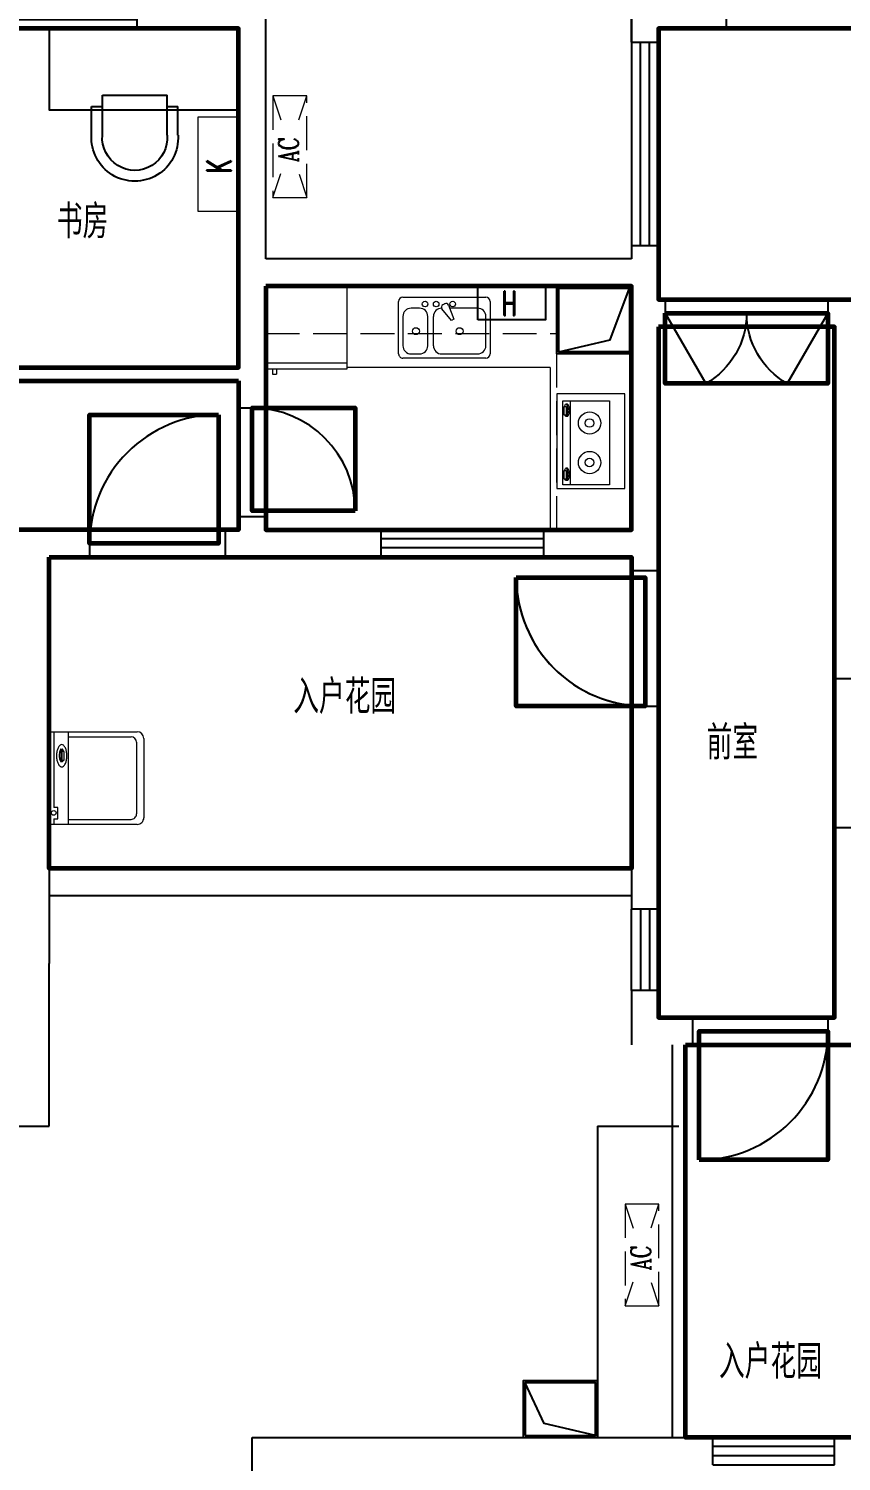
# Model space of a CAD drawing. Extents: x -503269 to -469069, y -592911 to -562261.
# Drawn here: x -495719 to -489719, y -584536 to -573961 of the extents above; entities that cross this region are included whole.
import ezdxf
from ezdxf.enums import TextEntityAlignment as Align

# ---------------------------------------------------------------- set-up
doc = ezdxf.new("R2010")
doc.units = 0
doc.header["$LTSCALE"] = 1000
doc.header["$MEASUREMENT"] = 0
doc.linetypes.add('DASH', pattern=[0.35, 0.25, -0.1])
doc.layers.get('0').update_dxf_attribs({"linetype": 'CONTINUOUS'})
for name, color, linetype, lineweight in [('AC', 11, 'CONTINUOUS', 9), ('axis3', 134, 'CONTINUOUS', 13), ('FUR1', 223, 'CONTINUOUS', 0), ('GT_厨房', 4, 'CONTINUOUS', 60), ('GT_花园', 74, 'CONTINUOUS', 60), ('GT_过道', 30, 'CONTINUOUS', 60), ('GT_门', 245, 'CONTINUOUS', 60), ('房间名称', 7, 'CONTINUOUS', 9), ('核心筒文字', 120, 'CONTINUOUS', 13), ('轴线尺寸', 3, 'CONTINUOUS', 13)]:
    doc.layers.add(name, color=color, linetype=linetype, lineweight=lineweight)
for name, color, linetype in [('F', 8, 'CONTINUOUS'), ('STAIR', 3, 'CONTINUOUS'), ('WALL', 2, 'CONTINUOUS'), ('WINDOW', 3, 'CONTINUOUS'), ('WINDOW_TEXT', 7, 'CONTINUOUS'), ('栏杆', 140, 'CONTINUOUS'), ('烟道', 193, 'CONTINUOUS'), ('热水器', 193, 'CONTINUOUS')]:
    doc.layers.add(name, color=color, linetype=linetype)
doc.layers.add('GT_书房', color=205, linetype='CONTINUOUS', lineweight=60, true_color=0x8059a6)
doc.layers.get('轴线尺寸').off()
doc.styles.add('_HZTXT1', font='romand.shx', dxfattribs={"width": 0.7, "bigfont": 'hztxt.shx'})
doc.styles.add('_ROMANC', font='ROMANC', dxfattribs={"width": 0.6})
doc.styles.add('DIM_FONT', font='ROMAND.shx', dxfattribs={"width": 0.7})
doc.styles.add('SIMPLEX', font='SIMPLEX.SHX')
doc.styles.get("Standard").update_dxf_attribs({"font": 'GBENOR', "bigfont": 'GBCBIG'})
doc.styles.add('ZBHZ', font='simplex.shx', dxfattribs={"width": 0.7, "bigfont": 'zbhz.shx'})

# ---------------------------------------------------------------- blocks, each defined once
blk = doc.blocks.new('_WBLK')
for p, q in [((-0.5, 0.5), (0.5, 0.5)), ((0.5, 0.1667), (-0.5, 0.1667)), ((0.5, -0.1667), (-0.5, -0.1667)), ((-0.5, -0.5), (0.5, -0.5))]:
    blk.add_line(p, q)
at = {"layer": 'WINDOW_TEXT', "style": 'SIMPLEX', "flags": 9}
blk.add_attdef('A', text='', height=1, dxfattribs=at).set_placement((0, 1.5), align=Align.MIDDLE)
blk = doc.blocks.new('_DBLK')
blk.add_line((-0.45, 0), (-0.45, -0.95))
blk.add_arc((-0.45, 0), 0.95, 270, 0)
at = {"layer": 'WINDOW_TEXT', "style": 'SIMPLEX', "flags": 9}
blk.add_attdef('A', text='', height=1, dxfattribs=at).set_placement((0, 1.5), align=Align.MIDDLE)
blk = doc.blocks.new('_DBLK1')
for p, q in [((-0.5, 0), (-0.25, -0.433)), ((0.5, 0), (0.25, -0.433))]:
    blk.add_line(p, q)
for centre, start, end in [((-0.5, 0), 300, 0), ((0.5, 0), 180, 240)]:
    blk.add_arc(centre, 0.5, start, end)
at = {"style": 'SIMPLEX', "flags": 9}
blk.add_attdef('A', text='', height=1, dxfattribs=at).set_placement((0, 1.5), align=Align.MIDDLE)
blk = doc.blocks.new('M_C3')
for p, q in [((-319, 296), (-319, 84)), ((-239, 296), (-239, 0)), ((239, 296), (239, 0)), ((319, 296), (319, 84)), ((-319, 84), (-239, 84)), ((-239, 0), (239, 0)), ((239, 84), (319, 84))]:
    blk.add_line(p, q)
for radius, start, end in [(320, 356.4494, 183.5506), (240, 355.2636, 184.7364)]:
    blk.add_arc((0, 316), radius, start, end)
at = {"width": 0.8, "flags": 9}
for tag in ['YSIZE', 'XSIZE', 'XSIZE', 'YSIZE']:
    blk.add_attdef(tag, (0, 0), '', height=0.5, dxfattribs=at)
blk = doc.blocks.new('K')
at = {"layer": 'AC'}
blk.add_lwpolyline([(0, 0), (700, 0), (700, -300), (0, -300)], close=True, dxfattribs=at)
at = {"layer": 'AC', "style": '_HZTXT1', "width": 0.7}
blk.add_text('K', height=180, rotation=360, dxfattribs=at).set_placement((278, -244))
blk = doc.blocks.new('A$C508A78C2')
at = {"layer": 'AC', "xscale": -1, "rotation": 270}
blk.add_blockref('K', (300, 0), dxfattribs=at)
blk = doc.blocks.new('f')
at = {"layer": '热水器'}
blk.add_lwpolyline([(497435, 492394), (497435, 492144), (496935, 492144), (496935, 492394)], close=True, dxfattribs=at)
at = {"layer": '热水器', "style": '_HZTXT1', "oblique": -180, "text_generation_flag": 4, "width": 0.7}
blk.add_text('H', height=180, rotation=180, dxfattribs=at).set_placement((497262, 492182))
blk = doc.blocks.new('A$C3C1C112D')
for p, q in [((690, 706), (0, 706)), ((0, 50), (0, 706)), ((43, 670), (0, 670)), ((43, 671), (43, 640)), ((43, 640), (126, 640)), ((126, 640), (126, 671)), ((690, 670), (126, 670)), ((690, 706), (690, 50)), ((0, 561), (690, 561)), ((38, 562), (38, 95)), ((468, 619), (468, 607)), ((478, 610), (478, 593)), ((543, 610), (478, 610)), ((478, 593), (543, 593)), ((543, 593), (543, 610)), ((560, 618), (560, 607)), ((652, 562), (652, 95)), ((640, 0), (50, 0)), ((612, 55), (78, 55))]:
    blk.add_line(p, q)
blk.add_lwpolyline([(428, 611, 0.185158), (433, 599, 0.102042), (453, 584, 0.060862), (478, 576, 0.047173), (511, 573, 0.047173), (545, 576, 0.060862), (570, 584, 0.102042), (590, 599, 0.185158), (595, 611, 0.185158), (590, 624, 0.102042), (570, 638, 0.060862), (545, 647, 0.047173), (511, 650, 0.047173), (478, 647, 0.060862), (453, 638, 0.102042), (433, 624, 0.185158)], format="xyb", close=True)
for points in [[(560, 618, 0.259034), (558, 621, 0.076276), (546, 626, 0.036515), (533, 629, 0.026615), (514, 630, 0.026615), (495, 629, 0.036515), (482, 626, 0.076276), (470, 621, 0.259034), (468, 618, 0.078462), (468, 617, 0.056762)], [(560, 607, 0.259034), (558, 611, 0.076276), (546, 616, 0.036515), (533, 618, 0.026615), (514, 619, 0.026615), (495, 618, 0.036515), (482, 616, 0.076276), (470, 611, 0.259034), (468, 607, 0.259034), (470, 604, 0.056762), (478, 600, 0.036515)], [(543, 598, 0.008736), (546, 599, 0.076276), (558, 604, 0.259034), (560, 607, 0.259034)]]:
    blk.add_lwpolyline(points, format="xyb")
blk.add_circle((86, 671), 17.5)
for centre, radius, start, end in [((50, 50), 50, 180.0011, 270.0011), ((78, 95), 40, 180.0011, 270.0011), ((612, 95), 40, 270.0011, 0.0011), ((640, 50), 50, 270.0011, 0.0011)]:
    blk.add_arc(centre, radius, start, end)
at = {"oblique": 0, "width": 0.8, "flags": 9}
for tag in ['XSIZE', 'YSIZE']:
    blk.add_attdef(tag, (345, 706), '', height=0.5, rotation=0.0011, dxfattribs=at)
blk = doc.blocks.new('_C10HGB')
at = {"linetype": 'DASH'}
for p, q in [((0, 250), (177, 191)), ((750, 250), (573, 191)), ((172, 57), (0, 0)), ((575, 58), (750, 0))]:
    blk.add_line(p, q, dxfattribs=at)
blk.add_lwpolyline([(750, 0), (750, 250), (0, 250), (0, 0), (750, 0)], dxfattribs=at)
at = {"style": '_ROMANC', "width": 0.7}
blk.add_text('AC', height=148.6, rotation=360, dxfattribs=at).set_placement((261, 60))
at = {"style": 'DIM_FONT', "width": 0.8, "flags": 9}
for tag in ['XSIZE', 'YSIZE']:
    blk.add_attdef(tag, (0, 0), '', height=0.5, dxfattribs=at)
blk = doc.blocks.new('HFFG')
at = {"layer": 'STAIR'}
blk.add_line((367341, 318622), (370041, 318622), dxfattribs=at)
at = {"layer": 'AC', "xscale": -1, "rotation": 270}
blk.add_blockref('_C10HGB', (369737, 317175), dxfattribs=at)
blk = doc.blocks.new('A$C65CE207E')
for p, q in [((500, 700), (0, 700)), ((0, 700), (0, 0)), ((44, 649), (387, 649)), ((44, 27), (44, 649)), ((100, 27), (100, 649)), ((387, 649), (387, 27)), ((500, 0), (500, 700)), ((52, 607), (68, 607)), ((52, 543), (52, 607)), ((68, 543), (52, 543)), ((77, 624), (66, 624)), ((78, 532), (66, 532)), ((68, 607), (68, 543)), ((52, 70), (52, 134)), ((52, 134), (68, 134)), ((77, 151), (66, 151)), ((68, 134), (68, 70)), ((387, 27), (44, 27)), ((68, 70), (52, 70)), ((78, 59), (66, 59)), ((0, 0), (500, 0))]:
    blk.add_line(p, q)
for points in [[(57, 607, -0.008736), (58, 610, -0.076276), (63, 622, -0.259034), (66, 624, -0.259034)], [(66, 624, -0.259034), (70, 622, -0.076276), (75, 610, -0.036515), (77, 597, -0.026615), (78, 578, -0.026615), (77, 559, -0.036515), (75, 546, -0.076276), (70, 534, -0.259034), (66, 532, -0.259034), (63, 534, -0.056762), (59, 543, -0.036515)], [(77, 624, -0.259034), (80, 622, -0.076276), (85, 610, -0.036515), (88, 597, -0.026615), (89, 578, -0.026615), (88, 559, -0.036515), (85, 546, -0.076276), (80, 534, -0.259034), (77, 532, -0.078462), (76, 532, -0.056762)], [(57, 134, -0.008736), (58, 137, -0.076276), (63, 149, -0.259034), (66, 151, -0.259034)], [(66, 151, -0.259034), (70, 149, -0.076276), (75, 137, -0.036515), (77, 124, -0.026615), (78, 105, -0.026615), (77, 86, -0.036515), (75, 73, -0.076276), (70, 61, -0.259034), (66, 59, -0.259034), (63, 61, -0.056762), (59, 70, -0.036515)], [(77, 151, -0.259034), (80, 149, -0.076276), (85, 137, -0.036515), (88, 124, -0.026615), (89, 105, -0.026615), (88, 86, -0.036515), (85, 73, -0.076276), (80, 61, -0.259034), (77, 59, -0.078462), (76, 59, -0.056762)]]:
    blk.add_lwpolyline(points, format="xyb")
for centre, radius in [((241, 484), 82.5), ((241, 484), 31.6), ((241, 192), 82.5), ((241, 192), 31.6)]:
    blk.add_circle(centre, radius)
at = {"oblique": -180, "text_generation_flag": 4, "width": 0.8, "flags": 9}
for tag in ['YSIZE', 'XSIZE']:
    blk.add_attdef(tag, (500, 350), '', height=0.5, rotation=90, dxfattribs=at)
blk = doc.blocks.new('REF1')
for p, q in [((-300, -566), (300, -566)), ((-250, -610), (-250, -650)), ((-220, -610), (-220, -650)), ((-250, -650), (-220, -650))]:
    blk.add_line(p, q)
blk.add_lwpolyline([(-300, -610), (300, -610), (300, 0), (-300, 0)], close=True)
blk = doc.blocks.new('M_E29JIV')
at = {"color": 0, "linetype": 'ByBlock'}
for p, q in [((31, 337), (419, 337)), ((0, -307), (0, 307)), ((82, 245), (82, 40)), ((358, 307), (143, 307)), ((419, -20), (419, 245)), ((450, 307), (450, -307)), ((48, 2), (57, -12)), ((59, 31), (163, 70)), ((173, 53), (87, -18)), ((163, 70), (173, 53)), ((143, -82), (358, -82)), ((82, -184), (82, -245)), ((358, -123), (143, -123)), ((419, -245), (419, -184)), ((143, -307), (358, -307)), ((419, -338), (31, -338))]:
    blk.add_line(p, q, dxfattribs=at)
for centre, radius in [((251, 112), 25.6), ((51, 61), 20.5), ((51, -61), 20.5), ((51, -143), 20.5), ((251, -210), 25.6)]:
    blk.add_circle(centre, radius, dxfattribs=at)
for centre, radius, start, end in [((31, 307), 30.7, 90, 180), ((419, 307), 30.7, 0, 90), ((143, 245), 61.4, 90, 180), ((358, 245), 61.4, 0, 90), ((66, 12), 20.5, 110.5377, 210), ((74, -2), 20.5, 210, 309.4623), ((143, -20), 61.4, 180, 270), ((358, -20), 61.4, 270, 0), ((143, -184), 61.4, 90, 180), ((358, -184), 61.4, 0, 90), ((31, -307), 30.7, 180, 270), ((143, -245), 61.4, 180, 270), ((358, -245), 61.4, 270, 0), ((419, -307), 30.7, 270, 0)]:
    blk.add_arc(centre, radius, start, end, dxfattribs=at)
at = {"style": 'DIM_FONT', "width": 0.8, "flags": 9}
for tag in ['XSIZE', 'YSIZE']:
    blk.add_attdef(tag, (0, 0), '', height=0.5, dxfattribs=at)
blk = doc.blocks.new('ht')
at = {"layer": '烟道'}
for points in [[(452112, 309628), (452112, 309078), (451612, 309078), (451612, 309628)], [(452097, 309613), (452097, 309093), (451627, 309093), (451627, 309613)]]:
    blk.add_lwpolyline(points, close=True, dxfattribs=at)
blk.add_lwpolyline([(452097, 309093), (452008, 309471), (451627, 309613)], dxfattribs=at)
blk = doc.blocks.new('HGDSGS')
at = {"layer": 'FUR1', "linetype": 'DASH'}
for p, q in [((702841, 316172), (704991, 316172)), ((704991, 314722), (704991, 316022))]:
    blk.add_line(p, q, dxfattribs=at)
at = {"layer": 'FUR1'}
for q in [(703441, 315922), (704941, 314722)]:
    blk.add_line((704941, 315922), q, dxfattribs=at)
for name, p, rotation in [('REF1', (703141, 316522), 359.999999936634), ('ht', (395913, 768134), 270), ('M_E29JIV', (704160, 316440), 270.0000000466907)]:
    blk.add_blockref(name, p, dxfattribs=dict(at, rotation=rotation))
blk.add_blockref('A$C65CE207E', (704991, 315027), dxfattribs=at)
blk = doc.blocks.new('hdgsgs')
at = {"layer": 'F', "linetype": 'Continuous'}
blk.add_lwpolyline([(581670, 470568), (581670, 471168), (580270, 471168), (580270, 470568)], close=True, dxfattribs=at)
blk.add_lwpolyline([(581670, 470568), (581670, 471168), (580270, 471168), (580270, 470568)], close=True, dxfattribs=at)
at = {"layer": 'STAIR'}
for p, q in [((584570, 464968), (580270, 464968)), ((584570, 464768), (580270, 464768))]:
    blk.add_line(p, q, dxfattribs=at)
at = {"layer": 'WALL'}
for p, q in [((580920, 471168), (580920, 471418)), ((581870, 469468), (581870, 471368)), ((584570, 471368), (584570, 471068)), ((581670, 471168), (580920, 471168)), ((581670, 468668), (581670, 471168)), ((584770, 471168), (584770, 471068)), ((584570, 471068), (584770, 471068)), ((584570, 469568), (584770, 469568)), ((584570, 469568), (584570, 469468)), ((584770, 469568), (584770, 469168)), ((584570, 469468), (581870, 469468)), ((584570, 469268), (581870, 469268)), ((581870, 468368), (581870, 469268)), ((584570, 469268), (584570, 467468)), ((584820, 469168), (584770, 469168)), ((584820, 469168), (584820, 468968)), ((584770, 468968), (584770, 467168)), ((584820, 468968), (584770, 468968)), ((579070, 468668), (581670, 468668)), ((578970, 468568), (581670, 468568)), ((581670, 468368), (581670, 468568)), ((581670, 468368), (581870, 468368)), ((581670, 467468), (581670, 467568)), ((581670, 467568), (581870, 467568)), ((581870, 467468), (581870, 467568)), ((580570, 467468), (580070, 467468)), ((580570, 467468), (580570, 467268)), ((581570, 467468), (581570, 467268)), ((581670, 467468), (581570, 467468)), ((582720, 467468), (581870, 467468)), ((582720, 467468), (582720, 467268)), ((584570, 467468), (583920, 467468)), ((583920, 467468), (583920, 467268)), ((580570, 467268), (580270, 467268)), ((580270, 467268), (580270, 464268)), ((582720, 467268), (581570, 467268)), ((584570, 467268), (583920, 467268)), ((584570, 467268), (584570, 467168)), ((584570, 467168), (584770, 467168)), ((584570, 466168), (584770, 466168)), ((584570, 466168), (584570, 464668)), ((584770, 466168), (584770, 464668)), ((584770, 464668), (584570, 464668)), ((584770, 464068), (584570, 464068)), ((584570, 464068), (584570, 463668)), ((584770, 464068), (584770, 463868))]:
    blk.add_line(p, q, dxfattribs=at)
at = {"layer": 'AC', "xscale": -1}
blk.add_blockref('A$C508A78C2', (581670, 469818), dxfattribs=at)
at = {"layer": 'F', "xscale": -1, "rotation": 180}
blk.add_blockref('M_C3', (580903, 470678), dxfattribs=at)
at = {"layer": 'FUR1', "xscale": 0.9916666666977108, "yscale": 0.9916666666395026, "zscale": 0.9916666666666667, "rotation": 90.00000043047409}
blk.add_blockref('A$C3C1C112D', (580970, 465294), dxfattribs=at)
at = {"layer": 'WINDOW', "xscale": -1500, "yscale": 200, "zscale": 1500}
blk.add_blockref('_WBLK', (580170, 471268), dxfattribs=at)
at = {"layer": 'WINDOW'}
for name, p, xscale, yscale, zscale, rotation in [('_WBLK', (584670, 470318), 1500, 200, 1500, 270), ('_DBLK', (581770, 467968), 800, 800, 800, 90), ('_DBLK', (581070, 467368), 1000, 1000, 1000, 180), ('_WBLK', (583320, 467368), -1200, 200, 1200, 180), ('_DBLK', (584670, 466668), 1000, 1000, 1000, 270), ('_WBLK', (584670, 464368), 600, 200.0000000000582, 600, 90)]:
    blk.add_blockref(name, p, dxfattribs=dict(at, xscale=xscale, yscale=yscale, zscale=zscale, rotation=rotation))
at = {"layer": '房间名称', "xscale": -1}
blk.add_blockref('HFFG', (951910, 152746), dxfattribs=at)
at = {"layer": '热水器', "rotation": 180}
blk.add_blockref('f', (1080871, 961412), dxfattribs=at)
at = {"layer": '轴线尺寸'}
blk.add_blockref('HGDSGS', (-120971, 152746), dxfattribs=at)
blk = doc.blocks.new('jgsdgdsgds')
at = {"layer": 'WALL'}
for p, q in [((626240, 464640), (626240, 464340)), ((626940, 464640), (626940, 464440)), ((626940, 464440), (626440, 464440)), ((626440, 464440), (626440, 464340)), ((626240, 464340), (626440, 464340))]:
    blk.add_line(p, q, dxfattribs=at)
blk = doc.blocks.new('sdsf')
at = {"layer": '烟道'}
for points in [[(791666, 418028), (792216, 418028), (792216, 418448), (791666, 418448)], [(791681, 418043), (792201, 418043), (792201, 418433), (791681, 418433)]]:
    blk.add_lwpolyline(points, close=True, dxfattribs=at)
blk.add_lwpolyline([(792201, 418043), (791822, 418132), (791681, 418433)], dxfattribs=at)
blk = doc.blocks.new('hgsgdf')
at = {"layer": 'STAIR'}
for q in [(670674, 477058), (670074, 474758)]:
    blk.add_line((670074, 477058), q, dxfattribs=at)
at = {"layer": 'WALL'}
for p, q in [((670774, 477858), (670524, 477858)), ((670774, 477858), (670774, 477658)), ((671774, 477858), (671824, 477858)), ((671774, 477858), (671774, 477658)), ((670774, 477658), (670724, 477658)), ((671774, 477658), (673324, 477658)), ((667524, 473658), (667524, 474758)), ((667524, 474758), (670924, 474758)), ((670924, 474558), (670924, 474758)), ((671824, 474758), (672374, 474758)), ((671824, 474558), (671824, 474758))]:
    blk.add_line(p, q, dxfattribs=at)
at = {"layer": '栏杆'}
for p, q in [((670624, 477658), (670624, 474758)), ((670724, 477658), (670724, 474758))]:
    blk.add_line(p, q, dxfattribs=at)
at = {"layer": 'AC', "rotation": 90}
blk.add_blockref('_C10HGB', (670527, 475732), dxfattribs=at)
at = {"layer": 'WINDOW'}
for name, p, xscale, yscale, zscale in [('_DBLK', (671274, 477758), 1000, 1000, 1000), ('_WBLK', (671374, 474658), 900, 200, 900)]:
    blk.add_blockref(name, p, dxfattribs=dict(at, xscale=xscale, yscale=yscale, zscale=zscale))
at = {"layer": '烟道'}
blk.add_blockref('sdsf', (-122142, 56730), dxfattribs=at)

msp = doc.modelspace()

# ---------------------------------------------------------------- linework, layer by layer
at = {"layer": 'GT_书房'}
msp.add_lwpolyline([(-496769, -573961), (-496769, -576461), (-494169, -576461), (-494169, -573961), (-496769, -573961)], dxfattribs=at)
at = {"layer": 'GT_厨房'}
msp.add_lwpolyline([(-493969, -575861), (-493969, -577661), (-491269, -577661), (-491269, -575861), (-493969, -575861)], dxfattribs=at)
at = {"layer": 'GT_花园'}
for points in [[(-495569, -577861), (-491269, -577861), (-491269, -580161), (-495569, -580161), (-495569, -577861)], [(-490869, -581461), (-488269, -581461), (-488269, -584361), (-490869, -584361), (-490869, -581461)]]:
    msp.add_lwpolyline(points, dxfattribs=at)
at = {"layer": 'GT_过道'}
for points in [[(-482569, -581261), (-481269, -581261), (-481269, -573961), (-491069, -573961), (-491069, -575961), (-482569, -575961), (-482569, -581261)], [(-491069, -576161), (-491069, -581261), (-489769, -581261), (-489769, -576161), (-491069, -576161)], [(-494169, -576561), (-494169, -577661), (-499269, -577661), (-499269, -577761), (-500369, -577761), (-500369, -576561), (-494169, -576561)]]:
    msp.add_lwpolyline(points, dxfattribs=at)
at = {"layer": 'GT_门'}
for points in [[(-491019, -576061), (-489819, -576061), (-489819, -576581), (-491019, -576581), (-491019, -576061)], [(-494319, -576811), (-494319, -577761), (-495269, -577761), (-495269, -576811), (-494319, -576811)], [(-493309, -577521), (-494069, -577521), (-494069, -576761), (-493309, -576761), (-493309, -577521)], [(-492119, -578011), (-491169, -578011), (-491169, -578961), (-492119, -578961), (-492119, -578011)], [(-490769, -582311), (-490769, -581361), (-489819, -581361), (-489819, -582311), (-490769, -582311)]]:
    msp.add_lwpolyline(points, dxfattribs=at)
at = {"layer": 'WALL'}
for p, q in [((-489819, -575961), (-489819, -576161)), ((-489469, -575961), (-489819, -575961)), ((-489769, -576161), (-489819, -576161)), ((-489769, -576161), (-489769, -578761)), ((-489569, -578761), (-489769, -578761)), ((-491269, -578961), (-491069, -578961)), ((-491269, -578961), (-491269, -580461)), ((-491069, -578961), (-491069, -580461)), ((-489569, -579861), (-489769, -579861)), ((-489769, -579861), (-489769, -581261)), ((-491069, -580461), (-491269, -580461)), ((-495569, -582061), (-495569, -580861)), ((-491069, -581061), (-491269, -581061)), ((-491269, -581061), (-491269, -581461)), ((-491069, -581061), (-491069, -581261)), ((-496069, -582061), (-495569, -582061))]:
    msp.add_line(p, q, dxfattribs=at)

# ---------------------------------------------------------------- block references
for name, p in [('hdgsgs', (-1075839, -1045129)), ('hgsgdf', (-1161593, -1059119))]:
    msp.add_blockref(name, p)
at = {"layer": 'axis3'}
msp.add_blockref('jgsdgdsgds', (-1117510, -1038401), dxfattribs=at)
at = {"layer": 'WINDOW', "xscale": -1200, "yscale": 1200, "zscale": 1200}
msp.add_blockref('_DBLK1', (-490419, -576061), dxfattribs=at)
at = {"layer": 'WINDOW'}
for name, p, xscale, yscale, zscale, rotation in [('_DBLK', (-491169, -578461), 1000, 1000, 1000, 270), ('_WBLK', (-491169, -580761), 600, 200.0000000000582, 600, 90)]:
    msp.add_blockref(name, p, dxfattribs=dict(at, xscale=xscale, yscale=yscale, zscale=zscale, rotation=rotation))

# ---------------------------------------------------------------- texts
at = {"layer": '房间名称', "style": 'ZBHZ', "width": 0.8}
for s, p in [('书房', (-495321, -575510)), ('入户花园', (-493386, -579017)), ('入户花园', (-490243, -583925))]:
    msp.add_text(s, height=250, dxfattribs=at).set_placement(p, align=Align.CENTER)
at = {"layer": '核心筒文字', "style": 'ZBHZ', "width": 0.8}
msp.add_text('前室', height=250, dxfattribs=at).set_placement((-490524, -579356), align=Align.CENTER)

doc.saveas('drawing.dxf')
